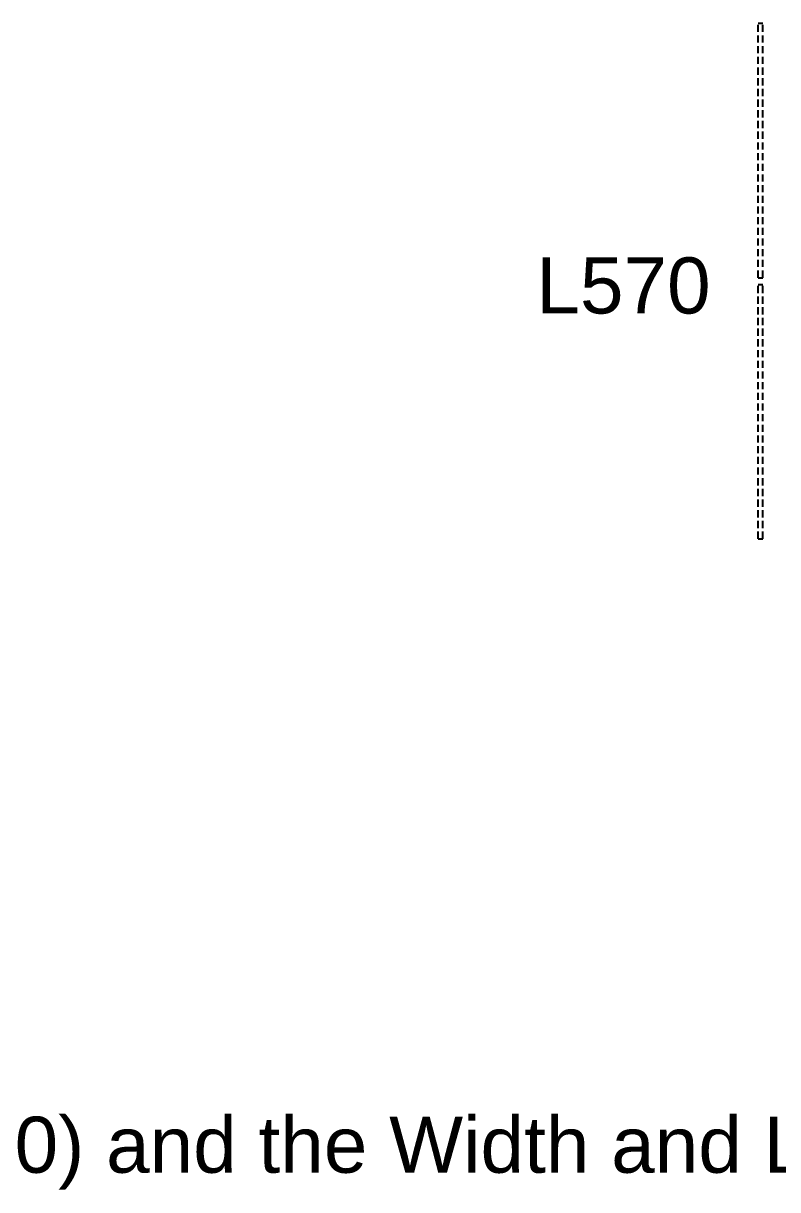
# Model space of a CAD drawing. Extents: x -210816 to 20092, y 4708 to 41486.
# Drawn here: x 17215 to 17888, y 7888 to 8928 of the extents above; entities that cross this region are included whole.
import ezdxf

# ---------------------------------------------------------------- set-up
doc = ezdxf.new("R2010")
doc.units = 0
doc.header["$MEASUREMENT"] = 0
doc.linetypes.add('DASHED', pattern=[0.2067, 0.1654, -0.0413])
doc.linetypes.add('HIDDEN', pattern=[9.525, 6.35, -3.175])
doc.layers.add('DIM', color=6, linetype='CONTINUOUS')
doc.layers.add('KLAUS', color=30, linetype='CONTINUOUS')
doc.styles.get("Standard").update_dxf_attribs({"font": 'arial.ttf'})

# ---------------------------------------------------------------- blocks, each defined once
blk = doc.blocks.new('A$C21196')
at = {"layer": 'KLAUS', "linetype": 'HIDDEN'}
for p, q in [((0, 0), (0, 226.75)), ((0, 226.75), (4, 226.75)), ((4, 0), (4, 226.75)), ((0, 0), (4, 0))]:
    blk.add_line(p, q, dxfattribs=at)

msp = doc.modelspace()

# ---------------------------------------------------------------- block references
at = {"layer": 'DIM'}
for p in [(17870.4778, 8700.8584), (17870.4778, 8468.1084)]:
    msp.add_blockref('A$C21196', p, dxfattribs=at)

# ---------------------------------------------------------------- texts
at = {"layer": 'KLAUS', "linetype": 'DASHED'}
for s, p in [('L570', (17672.687, 8668.9312)), ('1) Choose a System Type (6200 or 6100 / 6300) and the Width and Length from the table that will fit into the available space', (15771.053, 7902.9211))]:
    msp.add_text(s, height=50, dxfattribs=at).set_placement(p)

doc.saveas('drawing.dxf')
